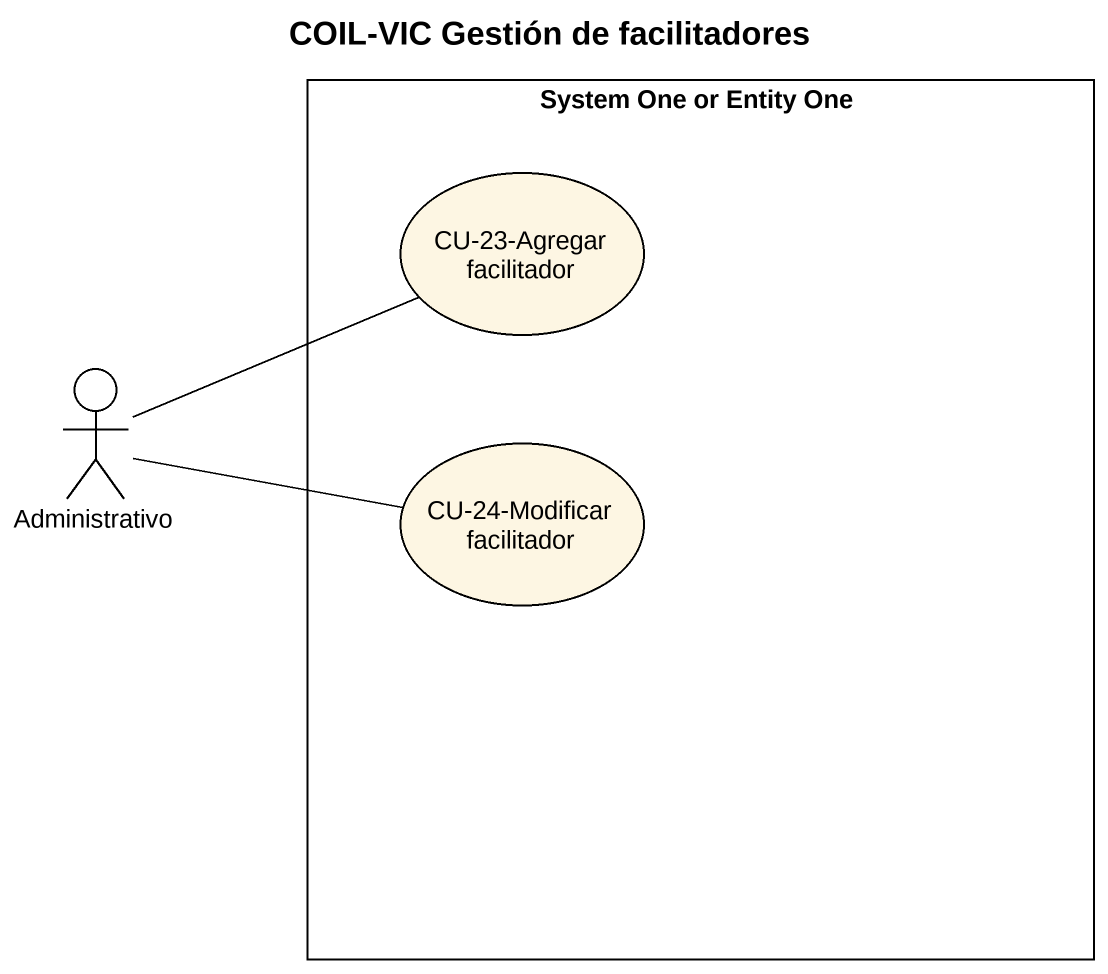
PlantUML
@startuml
title COIL-VIC Gestión de facilitadores
rectangle "System One or Entity One" as System_One_or_Entity_One {
  usecase "CU-23-Agregar facilitador" as CU_23_Agregar_facilitador
  usecase "CU-24-Modificar facilitador" as CU_24_Modificar_facilitador
}
actor Administrativo
Administrativo -right- CU_23_Agregar_facilitador
Administrativo -right- CU_24_Modificar_facilitador
@enduml
